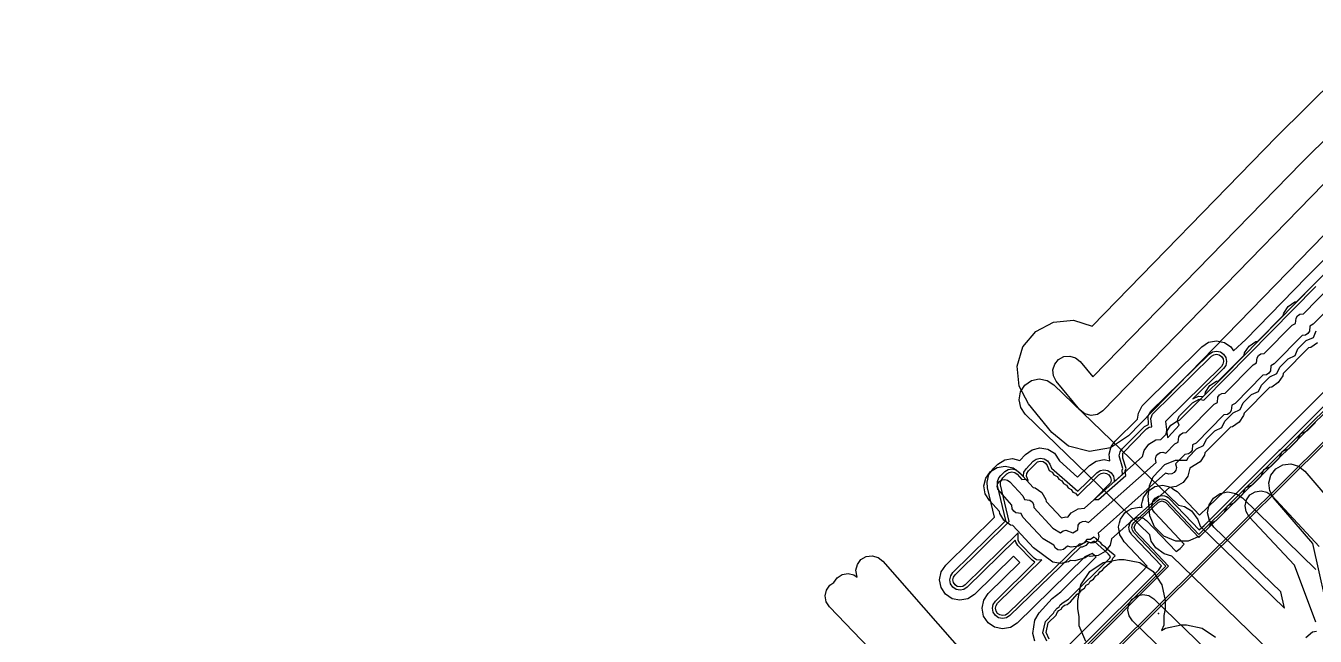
# Model space of a CAD drawing. Header units: metres. Extents: x -2677 to -840, y 169 to 1487.
# Drawn here: x -2380.1 to -2254.5, y 855.5 to 914.9 of the extents above; entities that cross this region are included whole.
import ezdxf

# ---------------------------------------------------------------- set-up
doc = ezdxf.new("R2010")
doc.units = ezdxf.units.M
doc.layers.add('AI_GREENING_EXCLUSIONS', color=1, linetype='Continuous')
doc.layers.add('AI_GREENING_REJECTED', color=6, linetype='Continuous')

msp = doc.modelspace()

# ---------------------------------------------------------------- linework, layer by layer
at = {"layer": 'AI_GREENING_EXCLUSIONS'}
for points in [[(-2097.85, 1053.54), (-2253.72, 899.46), (-2275.22, 877.41), (-2275.74, 877.06), (-2276.36, 876.96), (-2276.97, 877.11), (-2277.46, 877.5), (-2279.74, 880.3), (-2280.02, 880.82), (-2280.07, 881.4), (-2279.9, 881.96), (-2279.53, 882.41), (-2279.53, 882.41), (-2279.01, 882.69), (-2278.43, 882.74), (-2277.87, 882.57), (-2277.42, 882.2), (-2276.2, 880.7), (-2255.84, 901.59), (-2101.14, 1054.5)], [(-2095.38, 1051.06), (-2251.24, 897), (-2272.72, 874.96), (-2274.46, 873.81), (-2276.52, 873.46), (-2278.54, 873.98), (-2280.17, 875.29), (-2282.45, 878.09), (-2283.37, 879.81), (-2283.56, 881.75), (-2282.99, 883.62), (-2282.99, 883.62), (-2281.75, 885.12), (-2280.02, 886.04), (-2278.08, 886.22), (-2276.25, 885.66), (-2258.3, 904.08), (-2120.21, 1040.54), (-2121.23, 1041.22), (-2122.31, 1042.84)], [(-2281.82, 854.98), (-2282.03, 855.73), (-2281.82, 857.04), (-2281.41, 857.74), (-2280.15, 859.14), (-2279.29, 859.79), (-2275.87, 863.18), (-2276.25, 863.52), (-2276.95, 863.19), (-2283.56, 856.75), (-2284.21, 856.33), (-2284.98, 856.18), (-2285.75, 856.34), (-2286.39, 856.78), (-2286.82, 857.43), (-2286.96, 858.2), (-2286.81, 858.96), (-2286.37, 859.61), (-2283.29, 862.64), (-2283.9, 863.27), (-2287.71, 859.53), (-2288.36, 859.1), (-2289.13, 858.96), (-2289.89, 859.11), (-2290.54, 859.55), (-2290.97, 860.21), (-2291.11, 860.97), (-2290.95, 861.74), (-2290.52, 862.38), (-2285.77, 867.05), (-2286.43, 869.91), (-2286.48, 870.45), (-2286.3, 871.21), (-2285.84, 871.84), (-2285.44, 872.23), (-2284.77, 872.63), (-2284, 872.75), (-2283.28, 872.58), (-2282.74, 873.17), (-2282.1, 873.62), (-2281.34, 873.8), (-2280.57, 873.68), (-2279.91, 873.27), (-2279.43, 872.53), (-2277.69, 870.94), (-2276.51, 872.09), (-2275.86, 872.52), (-2275.09, 872.67), (-2274.53, 872.55), (-2274.6, 873.18), (-2274.4, 873.93), (-2274.01, 874.46), (-2271.82, 876.61), (-2271.75, 877.19), (-2271.39, 877.89), (-2265.55, 883.65), (-2264.9, 884.08), (-2264.13, 884.22), (-2263.37, 884.06), (-2262.73, 883.62), (-2262.47, 883.24), (-2261.29, 884.36), (-2255.38, 890.42), (-2233.63, 912.05)], [(-2216.37, 911.4), (-2323.44, 805.27), (-2444.3, 685.17)], [(-2216.23, 911.26), (-2323.3, 805.13), (-2444.16, 685.03)], [(-2280.68, 854.98), (-2281.04, 855.81), (-2280.79, 856.9), (-2280, 857.7), (-2279.93, 857.92), (-2279.67, 858.21), (-2279.47, 858.32), (-2279.37, 858.51), (-2279.07, 858.76), (-2278.57, 859.06), (-2274.53, 863.05), (-2274.46, 863.23), (-2274.69, 863.5), (-2276.06, 864.73), (-2276.3, 864.59), (-2276.63, 864.55), (-2276.86, 864.31), (-2277.21, 864.15), (-2277.39, 864.14), (-2284.26, 857.47), (-2284.59, 857.25), (-2284.97, 857.18), (-2285.36, 857.26), (-2285.68, 857.48), (-2285.89, 857.8), (-2285.96, 858.19), (-2285.89, 858.57), (-2285.67, 858.89), (-2281.83, 862.66), (-2282.11, 862.86), (-2283.49, 864.29), (-2283.7, 864.61), (-2283.75, 864.83), (-2288.41, 860.24), (-2288.74, 860.03), (-2289.12, 859.96), (-2289.5, 860.03), (-2289.83, 860.25), (-2290.04, 860.58), (-2290.11, 860.96), (-2290.03, 861.35), (-2289.81, 861.67), (-2284.67, 866.73), (-2285.46, 870.14), (-2285.47, 870.53), (-2285.33, 870.9), (-2285.16, 871.1), (-2284.76, 871.49), (-2284.43, 871.69), (-2284.04, 871.76), (-2283.66, 871.66), (-2282.95, 871.04), (-2282.89, 871.42), (-2282.68, 871.75), (-2282, 872.49), (-2281.69, 872.71), (-2281.31, 872.8), (-2280.92, 872.74), (-2280.59, 872.54), (-2280.36, 872.22), (-2280.21, 871.84), (-2277.65, 869.58), (-2275.81, 871.38), (-2275.48, 871.6), (-2275.1, 871.67), (-2274.72, 871.59), (-2274.4, 871.37), (-2274.18, 871.04), (-2274.11, 870.66), (-2274.15, 870.46), (-2273.31, 871.2), (-2273.32, 871.62), (-2273.25, 871.79), (-2273.61, 873.04), (-2273.53, 873.42), (-2273.31, 873.74), (-2271.15, 875.87), (-2270.77, 876.09), (-2270.79, 876.92), (-2270.53, 877.36), (-2264.85, 882.93), (-2264.53, 883.15), (-2264.14, 883.22), (-2263.76, 883.14), (-2263.44, 882.92), (-2263.22, 882.6), (-2263.15, 882.21), (-2263.23, 881.83), (-2263.45, 881.51), (-2266.43, 878.58), (-2265.89, 878.83), (-2265.45, 878.8), (-2263.4, 880.81), (-2254.67, 889.71), (-2232.62, 911.64)], [(-2394.6, 737.71), (-2365.79, 766.17), (-2351, 780.96), (-2277.9, 853.45), (-2269.08, 862.27), (-2272.18, 865.56), (-2272.33, 865.79), (-2272.37, 866.06), (-2272.31, 866.33), (-2272.15, 866.55), (-2269.92, 868.66), (-2269.69, 868.8), (-2269.42, 868.85), (-2269.16, 868.78), (-2268.93, 868.63), (-2265.87, 865.37), (-2229.27, 901.57)], [(-2394.46, 737.57), (-2365.65, 766.03), (-2350.86, 780.81), (-2277.76, 853.3), (-2268.8, 862.27), (-2272.04, 865.7), (-2272.17, 866.06), (-2272.02, 866.4), (-2269.79, 868.51), (-2269.43, 868.65), (-2269.08, 868.49), (-2265.87, 865.08), (-2229.13, 901.43)], [(-2280.45, 855.17), (-2280.74, 855.84), (-2280.52, 856.77), (-2279.75, 857.5), (-2279.67, 857.77), (-2279.49, 857.98), (-2279.26, 858.1), (-2279.14, 858.33), (-2278.93, 858.5), (-2278.7, 858.57), (-2278.35, 858.83), (-2277.71, 859.55), (-2277.46, 859.71), (-2277.27, 859.99), (-2277.01, 860.14), (-2276.82, 860.43), (-2276.57, 860.58), (-2276.43, 860.82), (-2276.12, 861.02), (-2275.9, 861.33), (-2275.67, 861.46), (-2275.49, 861.74), (-2275.23, 861.89), (-2275.04, 862.17), (-2274.34, 862.77), (-2274.23, 863.05), (-2274, 863.3), (-2274.77, 863.9), (-2274.94, 864.15), (-2275.23, 864.32), (-2275.4, 864.57), (-2275.69, 864.74), (-2275.86, 864.99), (-2276.09, 865.11), (-2276.4, 864.88), (-2276.77, 864.87), (-2277.03, 864.55), (-2277.28, 864.44), (-2277.52, 864.43), (-2284.47, 857.68), (-2284.7, 857.53), (-2284.97, 857.48), (-2285.24, 857.54), (-2285.46, 857.69), (-2285.61, 857.92), (-2285.66, 858.19), (-2285.61, 858.45), (-2285.46, 858.68), (-2281.16, 862.9), (-2281.41, 862.86), (-2281.67, 862.91), (-2281.9, 863.07), (-2283.28, 864.5), (-2283.45, 864.8), (-2283.47, 865.53), (-2288.62, 860.46), (-2288.85, 860.31), (-2289.12, 860.26), (-2289.39, 860.31), (-2289.61, 860.46), (-2289.76, 860.69), (-2289.81, 860.96), (-2289.76, 861.23), (-2289.6, 861.45), (-2284.34, 866.63), (-2285.17, 870.21), (-2285.18, 870.48), (-2284.96, 870.88), (-2284.56, 871.27), (-2284.33, 871.41), (-2284.06, 871.46), (-2283.79, 871.39), (-2283.57, 871.23), (-2283.11, 870.73), (-2282.8, 870.74), (-2282.48, 870.63), (-2282.65, 871.05), (-2282.61, 871.32), (-2282.46, 871.55), (-2281.56, 872.44), (-2281.3, 872.5), (-2281.03, 872.46), (-2280.79, 872.32), (-2280.63, 872.1), (-2280.43, 871.6), (-2280.13, 871.43), (-2279.97, 871.18), (-2279.67, 871.01), (-2279.5, 870.76), (-2279.21, 870.59), (-2279.04, 870.34), (-2278.75, 870.17), (-2278.58, 869.92), (-2278.29, 869.75), (-2278.12, 869.5), (-2277.87, 869.38), (-2277.67, 869.13), (-2275.6, 871.17), (-2275.37, 871.32), (-2275.1, 871.37), (-2274.84, 871.31), (-2274.61, 871.16), (-2274.46, 870.93), (-2274.41, 870.66), (-2274.46, 870.4), (-2276.04, 868.77), (-2275.62, 868.76), (-2272.96, 871.12), (-2273.03, 871.56), (-2272.94, 871.79), (-2273.27, 872.81), (-2273.25, 873.3), (-2270.94, 875.66), (-2270.71, 875.81), (-2270.44, 875.86), (-2270.53, 876.65), (-2270.37, 877.08), (-2264.64, 882.72), (-2264.41, 882.87), (-2264.15, 882.92), (-2263.88, 882.87), (-2263.65, 882.71), (-2263.5, 882.48), (-2263.45, 882.22), (-2263.51, 881.95), (-2263.66, 881.72), (-2269.09, 876.38), (-2268.91, 874.82), (-2268.82, 874.89), (-2267.78, 876.01), (-2267.93, 876.41), (-2267.88, 876.68), (-2267.73, 876.91), (-2266.49, 878.17), (-2265.83, 878.53), (-2265.37, 878.45), (-2254.46, 889.5)], [(-2254.31, 884.01), (-2254.96, 883.57), (-2255.16, 883.53), (-2257.65, 881.03), (-2257.69, 880.81), (-2258.12, 880.15), (-2258.76, 879.72), (-2258.96, 879.68), (-2261.45, 877.17), (-2261.5, 876.95), (-2261.92, 876.3), (-2262.57, 875.86), (-2262.77, 875.82), (-2265.26, 873.32), (-2265.3, 873.1), (-2265.73, 872.45), (-2266.73, 871.81), (-2266.93, 871.05), (-2267.4, 870.43), (-2268.08, 870.03), (-2268.7, 869.95), (-2274.35, 864.95), (-2274.51, 864.34), (-2274.98, 863.72), (-2275.66, 863.33), (-2276.43, 863.22), (-2276.63, 863.28), (-2276.93, 863.1), (-2277.93, 862.82), (-2278.36, 862.83), (-2278.54, 862.7), (-2279.31, 862.54), (-2280.07, 862.69), (-2281.98, 864.06), (-2283.99, 866.24), (-2283.99, 866.24), (-2284.21, 866.29), (-2284.84, 866.75), (-2285.25, 867.42), (-2285.28, 867.62), (-2286.26, 868.67), (-2286.67, 869.33), (-2286.79, 870.1), (-2286.61, 870.86), (-2286.15, 871.49), (-2285.49, 871.9), (-2284.72, 872.03), (-2283.96, 871.85), (-2283.33, 871.39), (-2282.01, 869.95), (-2281.79, 869.9), (-2281.16, 869.44), (-2280.75, 868.78), (-2280.72, 868.58), (-2279.25, 867), (-2278.82, 867.08), (-2278.62, 867.04), (-2278.3, 867.47), (-2277.62, 867.86), (-2277, 867.94), (-2271.35, 872.95), (-2271.19, 873.55), (-2270.72, 874.17), (-2270.04, 874.57), (-2269.57, 874.63), (-2269.05, 875.13), (-2269.01, 875.36), (-2268.58, 876.01), (-2267.94, 876.44), (-2267.74, 876.49), (-2265.25, 878.99), (-2265.2, 879.21), (-2264.78, 879.86), (-2264.13, 880.3), (-2263.93, 880.34), (-2261.44, 882.84), (-2261.4, 883.06), (-2260.97, 883.71), (-2260.32, 884.15), (-2260.12, 884.19), (-2257.64, 886.7), (-2257.59, 886.92), (-2257.16, 887.57), (-2256.52, 888.01), (-2256.32, 888.05), (-2253.81, 890.55)], [(-2251.99, 888.57), (-2254.71, 885.83), (-2255.04, 885.66), (-2255.09, 885.15), (-2255.24, 884.92), (-2255.46, 884.77), (-2255.8, 884.73), (-2258.52, 881.98), (-2258.84, 881.8), (-2258.89, 881.3), (-2259.04, 881.07), (-2259.27, 880.91), (-2259.61, 880.87), (-2262.32, 878.12), (-2262.65, 877.95), (-2262.7, 877.44), (-2262.85, 877.21), (-2263.08, 877.06), (-2263.41, 877.02), (-2266.13, 874.27), (-2266.46, 874.1), (-2266.51, 873.59), (-2266.66, 873.36), (-2266.88, 873.21), (-2267.22, 873.17), (-2268.12, 872.25), (-2268.03, 871.88), (-2268.1, 871.62), (-2268.26, 871.4), (-2268.5, 871.26), (-2268.77, 871.23), (-2269.09, 871.34), (-2275.68, 865.51), (-2275.61, 865.18), (-2275.68, 864.91), (-2275.85, 864.69), (-2276.08, 864.56), (-2276.35, 864.52), (-2276.77, 864.7), (-2277.59, 864.22), (-2278.31, 864.12), (-2278.66, 864.22), (-2279.05, 863.9), (-2279.32, 863.84), (-2279.59, 863.89), (-2279.82, 864.04), (-2279.98, 864.33), (-2281.03, 864.95), (-2283, 867.07), (-2283.16, 867.4), (-2283.67, 867.48), (-2283.89, 867.64), (-2284.03, 867.87), (-2284.06, 868.21), (-2285.45, 869.79), (-2285.49, 870.06), (-2285.43, 870.32), (-2285.27, 870.54), (-2285.04, 870.69), (-2284.77, 870.73), (-2284.5, 870.67), (-2284.28, 870.51), (-2283, 869.12), (-2282.84, 868.79), (-2282.33, 868.72), (-2282.11, 868.56), (-2281.97, 868.33), (-2281.94, 867.99), (-2280.07, 865.97), (-2279.34, 865.52), (-2279.08, 865.72), (-2278.81, 865.78), (-2278.14, 865.52), (-2277.64, 865.81), (-2277.6, 866.27), (-2277.44, 866.49), (-2277.2, 866.63), (-2276.93, 866.67), (-2276.61, 866.55), (-2270.02, 872.39), (-2270.09, 872.72), (-2270.02, 872.98), (-2269.85, 873.2), (-2269.62, 873.34), (-2269.62, 873.34), (-2269.35, 873.37), (-2269.07, 873.29), (-2268.18, 874.19), (-2267.86, 874.36), (-2267.81, 874.87), (-2267.66, 875.09), (-2267.43, 875.25), (-2267.09, 875.29), (-2264.38, 878.04), (-2264.05, 878.21), (-2264, 878.72), (-2263.85, 878.95), (-2263.62, 879.1), (-2263.29, 879.14), (-2260.57, 881.89), (-2260.24, 882.07), (-2260.19, 882.57), (-2260.04, 882.8), (-2259.82, 882.95), (-2259.48, 883), (-2256.76, 885.75), (-2256.44, 885.92), (-2256.39, 886.43), (-2256.24, 886.65), (-2256.01, 886.81), (-2255.67, 886.85), (-2252.95, 889.6)], [(-2254.49, 876.27), (-2255.3, 875.46), (-2255.98, 875.15), (-2256.27, 874.51), (-2257.08, 873.7), (-2257.77, 873.4), (-2258.05, 872.76), (-2258.86, 871.95), (-2259.55, 871.65), (-2259.83, 871.01), (-2260.64, 870.2), (-2261.33, 869.89), (-2261.61, 869.25), (-2262.42, 868.44), (-2263.11, 868.14), (-2263.39, 867.5), (-2264.2, 866.69), (-2264.67, 866.47), (-2264.87, 866.04), (-2265.68, 865.23), (-2266.91, 864.72), (-2268.1, 864.72), (-2269.27, 865.19), (-2270.19, 866.11), (-2270.64, 867.19), (-2270.79, 869.09), (-2270.66, 870.09), (-2270.32, 870.97), (-2269.16, 872.19), (-2268.13, 872.59), (-2267.03, 872.59), (-2266.88, 872.9), (-2266.07, 873.71), (-2265.39, 874.02), (-2265.1, 874.66), (-2265.1, 874.66), (-2264.29, 875.47), (-2263.61, 875.77), (-2263.32, 876.41), (-2262.51, 877.22), (-2261.83, 877.53), (-2261.54, 878.17), (-2260.73, 878.98), (-2260.04, 879.28), (-2259.76, 879.92), (-2258.95, 880.73), (-2258.26, 881.03), (-2257.98, 881.67), (-2257.17, 882.48), (-2256.48, 882.79), (-2256.2, 883.43), (-2255.39, 884.24), (-2254.7, 884.54), (-2254.42, 885.18)], [(-2278.96, 854.16), (-2271.33, 861.79), (-2270.89, 862.3), (-2273.13, 864.67), (-2273.36, 865.03), (-2273.54, 865.32), (-2273.54, 865.32), (-2273.54, 865.33), (-2273.61, 865.75), (-2273.67, 866.08), (-2273.67, 866.09), (-2273.67, 866.1), (-2273.58, 866.5), (-2273.5, 866.85), (-2273.5, 866.85), (-2273.5, 866.86), (-2273.27, 867.18), (-2273.06, 867.49), (-2273.05, 867.49), (-2273.05, 867.5), (-2272.73, 867.69), (-2272.4, 867.9), (-2272.39, 867.91), (-2272.39, 867.91), (-2272.04, 867.97), (-2271.63, 868.04), (-2271.62, 868.04), (-2271.62, 868.04), (-2271.39, 867.99), (-2271.43, 868.21), (-2271.42, 868.22), (-2271.43, 868.23), (-2271.34, 868.6), (-2271.25, 868.97), (-2271.25, 868.98), (-2271.25, 868.99), (-2271.02, 869.3), (-2270.81, 869.61), (-2270.8, 869.62), (-2270.79, 869.62), (-2270.47, 869.82), (-2270.15, 870.03), (-2270.14, 870.03), (-2270.13, 870.03), (-2269.75, 870.1), (-2269.38, 870.16), (-2269.37, 870.16), (-2269.36, 870.16), (-2268.99, 870.07), (-2268.62, 869.99), (-2268.61, 869.98), (-2268.6, 869.98), (-2268.29, 869.76), (-2267.98, 869.54), (-2265.8, 867.25), (-2263.37, 869.58), (-2251.35, 881.58)], [(-2277.41, 854.29), (-2269.77, 861.94), (-2269.49, 862.32), (-2272.34, 865.29), (-2272.4, 865.35), (-2272.53, 865.56), (-2272.61, 865.68), (-2272.61, 865.68), (-2272.61, 865.69), (-2272.65, 865.91), (-2272.67, 866.06), (-2272.67, 866.07), (-2272.67, 866.07), (-2272.62, 866.28), (-2272.59, 866.44), (-2272.59, 866.45), (-2272.59, 866.45), (-2272.47, 866.61), (-2272.37, 866.76), (-2272.36, 866.77), (-2272.36, 866.77), (-2272.21, 866.86), (-2272.04, 866.97), (-2272.03, 866.97), (-2272.03, 866.98), (-2271.87, 867), (-2271.65, 867.04), (-2271.65, 867.04), (-2271.65, 867.04), (-2271.5, 867.01), (-2271.27, 866.96), (-2271.27, 866.95), (-2271.26, 866.95), (-2271.15, 866.87), (-2270.95, 866.73), (-2268.05, 863.71), (-2267.69, 863.99), (-2267.3, 864.43), (-2270.16, 867.48), (-2270.26, 867.64), (-2270.36, 867.8), (-2270.36, 867.81), (-2270.36, 867.81), (-2270.39, 868), (-2270.43, 868.19), (-2270.43, 868.19), (-2270.43, 868.2), (-2270.38, 868.38), (-2270.34, 868.57), (-2270.34, 868.57), (-2270.34, 868.58), (-2270.23, 868.73), (-2270.12, 868.89), (-2270.11, 868.89), (-2270.11, 868.89), (-2269.95, 868.99), (-2269.79, 869.09), (-2269.78, 869.09), (-2269.78, 869.1), (-2269.59, 869.13), (-2269.4, 869.16), (-2269.4, 869.16), (-2269.39, 869.16), (-2269.21, 869.12), (-2269.02, 869.07), (-2269.02, 869.07), (-2269.01, 869.07), (-2268.86, 868.96), (-2268.7, 868.85), (-2265.83, 865.82), (-2265.34, 866.24), (-2250.65, 880.87)], [(-2257.8, 852.91), (-2268.49, 863.25), (-2269.23, 863.47), (-2270.06, 864.08), (-2270.51, 864.73), (-2270.64, 865.34), (-2282.76, 877.08), (-2283.2, 877.72), (-2283.37, 878.48), (-2283.23, 879.25), (-2282.8, 879.9), (-2282.16, 880.35), (-2281.4, 880.51), (-2280.63, 880.37), (-2279.97, 879.95), (-2267.85, 868.21), (-2267.24, 868.1), (-2266.58, 867.67), (-2265.95, 866.83), (-2265.74, 866.17), (-2257.51, 858.19), (-2257.88, 859.78), (-2264.39, 866.08), (-2264.83, 866.72), (-2265, 867.48), (-2264.86, 868.25), (-2264.43, 868.9), (-2263.79, 869.35), (-2263.03, 869.51), (-2262.26, 869.37), (-2261.61, 868.95), (-2254.45, 861.97)], [(-2252.95, 856.52), (-2254.75, 864.49), (-2258.57, 868.94), (-2258.95, 869.62), (-2259.05, 870.4), (-2258.83, 871.15), (-2258.35, 871.76), (-2257.67, 872.14), (-2256.9, 872.24), (-2256.15, 872.03), (-2255.53, 871.54), (-2251.28, 866.57)], [(-2254.47, 856.83), (-2256.54, 862.37), (-2260.95, 867.1), (-2261.26, 867.6), (-2261.35, 868.17), (-2261.22, 868.74), (-2260.88, 869.22), (-2260.38, 869.53), (-2259.8, 869.62), (-2259.23, 869.49), (-2258.76, 869.15), (-2254.14, 864.2)], [(-2290.29, 846.29), (-2301.85, 858.32), (-2302.17, 858.81), (-2302.27, 859.39), (-2302.14, 859.96), (-2301.81, 860.44), (-2301.41, 860.69), (-2301.1, 861.14), (-2300.61, 861.46), (-2300.03, 861.56), (-2299.46, 861.44), (-2299.14, 861.22), (-2299.27, 861.89), (-2299.12, 862.46), (-2298.77, 862.92), (-2298.26, 863.22), (-2297.68, 863.29), (-2297.11, 863.14), (-2296.65, 862.78), (-2287.33, 852.15)], [(-2276.85, 854.96), (-2277.5, 856.47), (-2277.5, 856.47), (-2277.51, 857.39), (-2277.66, 858.14), (-2277.66, 858.94), (-2277.36, 860.47), (-2276.49, 861.77), (-2275.19, 862.63), (-2273.66, 862.94), (-2273.14, 862.93), (-2271.61, 862.63), (-2270.31, 861.76), (-2269.45, 860.46), (-2269.14, 858.93), (-2269.14, 858.13), (-2269.27, 857.47), (-2269.27, 856.54), (-2269.48, 856.02), (-2269.11, 856.26), (-2267.58, 856.57), (-2267.06, 856.56), (-2265.53, 856.26), (-2264.23, 855.39)], [(-2266.94, 851.75), (-2272.32, 856.96), (-2272.65, 857.44), (-2272.78, 858.01), (-2272.67, 858.59), (-2272.35, 859.08), (-2271.87, 859.41), (-2271.3, 859.54), (-2270.73, 859.43), (-2270.23, 859.11), (-2265.07, 854.12)], [(-2255.44, 855.33), (-2254.78, 855.88), (-2254.39, 855.97)]]:
    msp.add_lwpolyline(points, dxfattribs=at)
at = {"layer": 'AI_GREENING_REJECTED'}
for p in [(-2258, 873.58), (-2269.79, 857.69)]:
    msp.add_point(p, dxfattribs=at)

doc.saveas('drawing.dxf')
